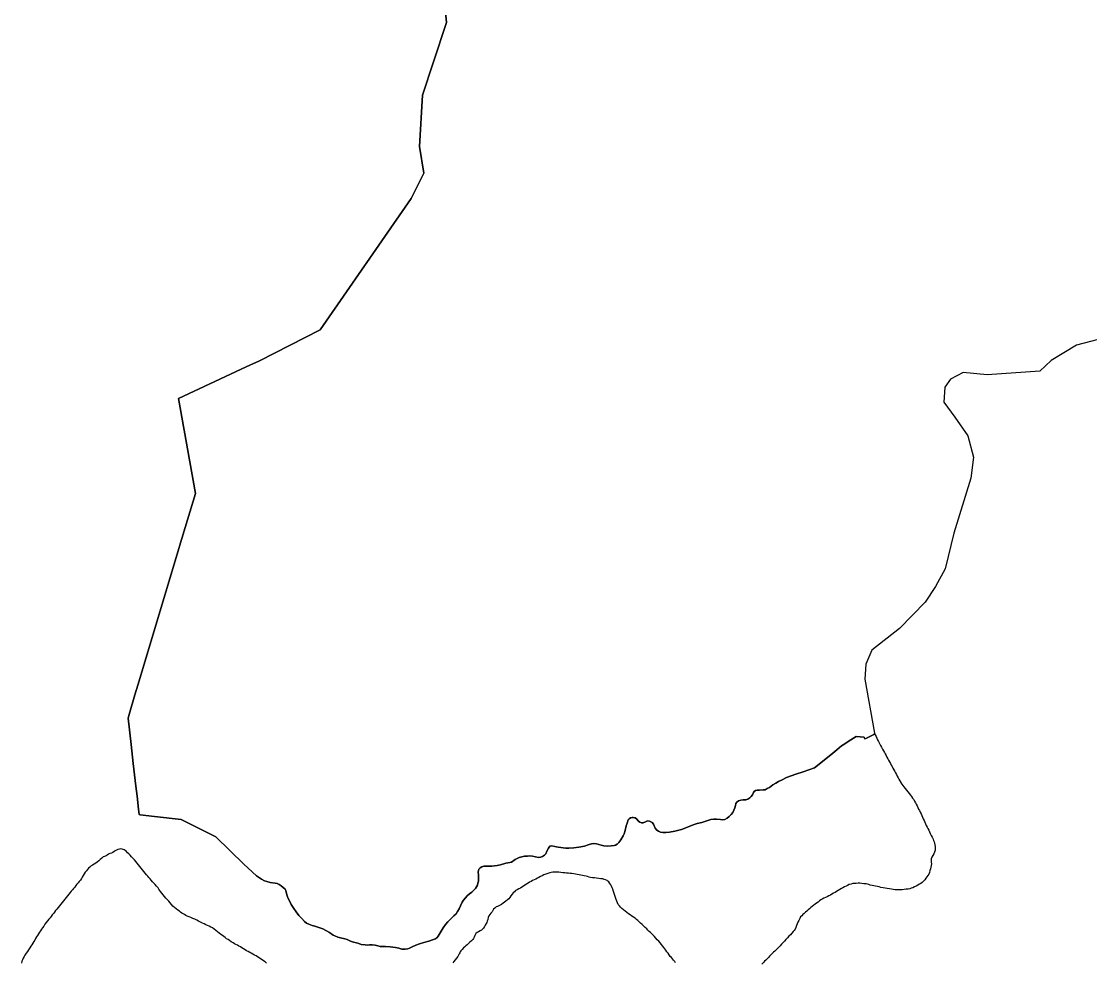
# Model space of a CAD drawing. Header units: inches. Extents: x 130170 to 284068, y 377793 to 804530.
# Drawn here: x 259348 to 264305, y 731987 to 736354 of the extents above; entities that cross this region are included whole.
import ezdxf

# ---------------------------------------------------------------- set-up
doc = ezdxf.new("R2010")
doc.units = ezdxf.units.IN
doc.header["$MEASUREMENT"] = 0
doc.layers.add('muni_il', color=7, linetype='Continuous')

msp = doc.modelspace()

# ---------------------------------------------------------------- linework, layer by layer
at = {"layer": 'muni_il'}
for points in [[(261305, 736495.8), (261318.7, 736349.6), (261257.8, 736165.9), (261207.8, 736012.2), (261194.3, 735774.3), (261214.3, 735650.2), (261155.2, 735532.2), (260732.5, 734922.6), (260451.8, 734779.5), (260407.1, 734758.6), (260390.4, 734750.8), (260075.7, 734603.7), (260154.5, 734163.1), (260080.9, 733919.2), (260079, 733912.8), (259886.8, 733273.8), (259873.8, 733229.6), (259847.1, 733138.6), (259842.1, 733121.3), (259855.9, 732998.5), (259866.4, 732911.4), (259878.6, 732805.3), (259883.7, 732759.8), (259891.2, 732699.2), (259893.8, 732673.8), (259897.8, 732672.5), (259965.3, 732664.9), (260089.1, 732650.8), (260248.9, 732571.3), (260379.5, 732444.2), (260438, 732390.3), (260451, 732380.3), (260460.2, 732373.9), (260474.4, 732367.1), (260485.9, 732362.8), (260501.2, 732359.1), (260525, 732355.5), (260534.1, 732353.4), (260543.6, 732349), (260552.5, 732343.4), (260561.8, 732336.1), (260569.9, 732327.8), (260574.4, 732320.8), (260577.5, 732307.1), (260579.5, 732296.2), (260584.2, 732284.9), (260591.6, 732270.3), (260598.2, 732257.2), (260610.4, 732237.6), (260621, 732223.2), (260634.2, 732206.1), (260647.5, 732191.1), (260660.8, 732177.6), (260669.8, 732170.3), (260680.1, 732164.8), (260696, 732159), (260707.5, 732155.9), (260721.5, 732151.1), (260744.6, 732142.9), (260759.1, 732135.4), (260776.1, 732125.9), (260793.8, 732114.8), (260800.4, 732111.5), (260815.1, 732105.7), (260826.9, 732101.4), (260846.7, 732096.6), (260857.7, 732094.6), (260864.7, 732091.5), (260873.5, 732086.3), (260887.2, 732082.2), (260901.7, 732079.2), (260912.4, 732075.5), (260923.8, 732071.7), (260941.3, 732068.9), (260952.7, 732068.6), (260961.3, 732070), (260974.2, 732069.7), (260988.6, 732067.9), (261000.8, 732064.5), (261010.5, 732062.2), (261021.4, 732061.4), (261035.9, 732061.6), (261057.3, 732060.1), (261069.2, 732058.8), (261082.9, 732056.9), (261098.1, 732053.4), (261111.2, 732050), (261120.2, 732048.6), (261127.3, 732048.7), (261139.2, 732050.4), (261146.7, 732053.4), (261160, 732060.4), (261176.4, 732068.2), (261193.1, 732074.2), (261213.6, 732079.8), (261236.6, 732086.1), (261258.3, 732093.9), (261267.5, 732097.8), (261274.7, 732103), (261280.6, 732109.6), (261294, 732132.3), (261303.3, 732148.2), (261314.5, 732163.9), (261325.5, 732176.6), (261336.7, 732188.4), (261352.8, 732203.6), (261363.3, 732213.9), (261370.3, 732224.2), (261377.3, 732235.8), (261383.9, 732251), (261391.7, 732267.8), (261397.9, 732276.6), (261406.3, 732287.8), (261414.5, 732296.5), (261425.3, 732306.4), (261435.5, 732314.2), (261443.4, 732320.8), (261452.7, 732330.4), (261458.5, 732338.9), (261462.1, 732346.8), (261464.8, 732355.8), (261466.4, 732365.4), (261467.2, 732379.1), (261466.6, 732394.7), (261465.8, 732405.9), (261466.7, 732413.8), (261469.2, 732420.6), (261474.6, 732427.4), (261482.9, 732432.1), (261492.2, 732434.7), (261501.6, 732434.2), (261514.6, 732433.7), (261528.6, 732434.2), (261553.4, 732437), (261568.9, 732440.6), (261593.2, 732447.9), (261612.6, 732450.9), (261619.7, 732453.6), (261637.2, 732465.2), (261646.9, 732470.3), (261656.2, 732473.9), (261668.4, 732477.7), (261679.9, 732480.3), (261694.5, 732481.6), (261705.9, 732481.7), (261718.2, 732480.8), (261732.2, 732477.6), (261745.8, 732474.9), (261755.2, 732476.3), (261763.9, 732479.2), (261772.9, 732485.9), (261778.9, 732492.3), (261784.3, 732504.4), (261791.4, 732518.7), (261798.4, 732527.9), (261807.4, 732528.2), (261821.7, 732526.2), (261836.4, 732523.3), (261872.4, 732518.6), (261885.9, 732518.2), (261909.5, 732519.6), (261932.1, 732522.1), (261957.9, 732527.8), (261974.9, 732533.2), (261990.9, 732538.8), (262000.8, 732539.8), (262013.6, 732538.3), (262035.6, 732531.4), (262048.5, 732529.3), (262066.4, 732527.8), (262081.8, 732528.1), (262096.6, 732529.8), (262101.9, 732531.1), (262110, 732536.8), (262118.1, 732544.4), (262127.2, 732556.2), (262137.4, 732574.9), (262142, 732584.9), (262147.2, 732599.3), (262151.8, 732620.8), (262155.9, 732634.2), (262161.5, 732648.7), (262165.9, 732654.6), (262172.4, 732658.7), (262179.5, 732660.5), (262185, 732660.6), (262193.3, 732659.4), (262200.2, 732654.3), (262209.7, 732642.9), (262216, 732638.1), (262222.8, 732635.2), (262230.9, 732634.8), (262241, 732639.7), (262251.3, 732644.3), (262259.9, 732642.6), (262271.9, 732637.6), (262278.2, 732629.7), (262287.1, 732611.1), (262294.2, 732602.2), (262301.3, 732597.4), (262310.5, 732592.3), (262322.6, 732590.6), (262335.2, 732590.8), (262352.6, 732592.9), (262376.9, 732596.6), (262390.3, 732599.4), (262408.5, 732604.5), (262436.1, 732614.7), (262463.2, 732626.8), (262481.6, 732632.7), (262502.3, 732636.6), (262520.8, 732643.7), (262543.8, 732650.6), (262558.5, 732653.2), (262571.2, 732652.9), (262588.7, 732650.6), (262596.7, 732649.6), (262609.6, 732650.8), (262619.9, 732656.4), (262630.2, 732664.8), (262638.4, 732673.8), (262646, 732683.9), (262651.8, 732694.2), (262656.2, 732705.8), (262658.2, 732716.6), (262660.6, 732724.8), (262665.2, 732731.6), (262672.7, 732736.9), (262683.6, 732740.9), (262694.2, 732742.4), (262707.5, 732742.2), (262716.1, 732745.6), (262724.6, 732751.2), (262732.1, 732757.8), (262737, 732765.6), (262741.9, 732775.9), (262745.9, 732780.7), (262751.9, 732784.8), (262759.9, 732786.4), (262769.5, 732786.9), (262787.7, 732787.9), (262796.2, 732789), (262806.3, 732794.2), (262815.8, 732800.1), (262832.4, 732811.6), (262845.8, 732819.8), (262858.8, 732826.8), (262875.7, 732835.4), (262896, 732845.1), (262917.5, 732854), (262938.6, 732861.9), (262972.2, 732871.8), (263025.9, 732890.1), (263100.2, 732951.2), (263128.6, 732974.5), (263150.6, 732992.1), (263165.5, 733001.8), (263181.4, 733012.5), (263218.3, 733036.1), (263254.9, 733033.5), (263256.2, 733030.7), (263258.8, 733025.1), (263263, 733027.1), (263297.5, 733043.1), (263304.1, 733046.2), (263303.1, 733051.9), (263305.5, 733047), (263305.5, 733046.9), (263306.1, 733045.7), (263306.8, 733044.1), (263310.6, 733036.4), (263314.3, 733028.7), (263318, 733021), (263322.6, 733012.2), (263327.2, 733003.4), (263331.8, 732994.6), (263336.4, 732985.8), (263341, 732977), (263345, 732969.7), (263349, 732962.3), (263353, 732955), (263357, 732947.7), (263361, 732940.3), (263365, 732933), (263369, 732925.7), (263373, 732918.3), (263377, 732911), (263381, 732903.7), (263385, 732896.3), (263389, 732889), (263393, 732881.7), (263397, 732874.3), (263401, 732867), (263405, 732859.7), (263409, 732852.3), (263413, 732845), (263416.9, 732837.7), (263420.9, 732830.4), (263424.8, 732823.2), (263426, 732821), (263430.7, 732815), (263435.3, 732809), (263440, 732803), (263446.2, 732795.2), (263452.4, 732787.4), (263458.6, 732779.6), (263464.8, 732771.8), (263471, 732764), (263475.7, 732757), (263480.3, 732750), (263485, 732743), (263489, 732736), (263493, 732729), (263497, 732722), (263500.7, 732714.5), (263504.3, 732707), (263508, 732699.5), (263511.7, 732692), (263515.3, 732684.5), (263519, 732677), (263522.5, 732669.3), (263526, 732661.7), (263529.5, 732654), (263533, 732646.3), (263536.5, 732638.7), (263540, 732631), (263543.7, 732623.5), (263547.3, 732616), (263551, 732608.5), (263554.7, 732601), (263558.3, 732593.5), (263562, 732586), (263566.3, 732577.3), (263570.7, 732568.7), (263575, 732560), (263577.3, 732553.7), (263579.7, 732547.3), (263582, 732541), (263583.5, 732533.5), (263585, 732526), (263584.5, 732517), (263584, 732508), (263581, 732500), (263578, 732492), (263574, 732484.3), (263570, 732476.7), (263566, 732469), (263566.3, 732461.3), (263566.7, 732453.7), (263567, 732446), (263565.7, 732438), (263564.3, 732430), (263563, 732422), (263560.7, 732413.7), (263558.3, 732405.3), (263556, 732397), (263551.3, 732390.7), (263546.7, 732384.3), (263542, 732378), (263536, 732371.7), (263530, 732365.3), (263524, 732359), (263517.7, 732354.7), (263511.3, 732350.3), (263505, 732346), (263497, 732342), (263489, 732338), (263481, 732334), (263474, 732332), (263467, 732330), (263460, 732328), (263450.7, 732327), (263441.3, 732326), (263432, 732325), (263424, 732324.7), (263416, 732324.3), (263408, 732324), (263399.3, 732325), (263390.7, 732326), (263382, 732327), (263372.2, 732328.8), (263362.4, 732330.6), (263352.6, 732332.4), (263342.8, 732334.2), (263333, 732336), (263324.8, 732337.8), (263316.7, 732339.7), (263308.5, 732341.5), (263300.3, 732343.3), (263292.2, 732345.2), (263284, 732347), (263277.3, 732348.7), (263270.7, 732350.3), (263264, 732352), (263254.3, 732353), (263244.7, 732354), (263235, 732355), (263227, 732354.8), (263219, 732354.5), (263211, 732354.3), (263203, 732354), (263194.5, 732351.5), (263186, 732349), (263178.8, 732345.4), (263171.6, 732341.8), (263164.4, 732338.2), (263157.2, 732334.6), (263150, 732331), (263142, 732326), (263134.8, 732321.7), (263127.7, 732317.3), (263120.5, 732313), (263113.3, 732308.7), (263106.2, 732304.3), (263099, 732300), (263091.4, 732296.4), (263083.8, 732292.8), (263076.2, 732289.2), (263068.6, 732285.6), (263061, 732282), (263055, 732278), (263048.3, 732273), (263041.7, 732268), (263035, 732263), (263028.3, 732258), (263021.7, 732253), (263015, 732248), (263008.7, 732242.5), (263002.3, 732237), (262996, 732231.5), (262989.7, 732226), (262983.3, 732220.5), (262977, 732215), (262971.7, 732209.7), (262966.3, 732204.3), (262961, 732199), (262956.7, 732191), (262952.3, 732183), (262948, 732175), (262944.8, 732166.8), (262941.5, 732158.5), (262938.3, 732150.3), (262935, 732142), (262931, 732136.5), (262927, 732131), (262920.2, 732123.7), (262913.4, 732116.4), (262906.6, 732109.1), (262899.8, 732101.8), (262893, 732094.5), (262886.2, 732087.2), (262879.4, 732079.9), (262872.6, 732072.6), (262865.8, 732065.3), (262859, 732058), (262853, 732052.2), (262847, 732046.3), (262841, 732040.5), (262835, 732034.7), (262829, 732028.8), (262823, 732023), (262817.2, 732017), (262811.3, 732011), (262805.5, 732005), (262799.7, 731999), (262793.8, 731993), (262788, 731987), (262781.7, 731979.7)], [(264406.2, 734895.1), (264240.5, 734852.4), (264122.1, 734780.7), (264070.7, 734730.4), (263825.8, 734713.9), (263714.8, 734724.6), (263656.1, 734694.6), (263629.7, 734657.2), (263624.2, 734586.7), (263675.8, 734518.4), (263736.1, 734430.8), (263763.2, 734331.6), (263750.4, 734235.3), (263670.7, 733978.9), (263631.5, 733814.1), (263587, 733732.2), (263537.6, 733659.6), (263419.2, 733536.8), (263290.5, 733436.7), (263263.4, 733371.9), (263257.9, 733301.4), (263303.1, 733051.9), (263304.1, 733046.2), (263297.5, 733043.1), (263263, 733027.1), (263258.8, 733025.1), (263256.2, 733030.7), (263254.9, 733033.5), (263218.3, 733036.1), (263181.4, 733012.5), (263165.5, 733001.8), (263150.6, 732992.1), (263128.6, 732974.5), (263100.2, 732951.2), (263025.9, 732890.1), (262972.2, 732871.8), (262938.6, 732861.9), (262917.5, 732854), (262896, 732845.1), (262875.7, 732835.4), (262858.8, 732826.8), (262845.8, 732819.8), (262832.4, 732811.6), (262815.8, 732800.1), (262806.3, 732794.2), (262796.2, 732789), (262787.7, 732787.9), (262769.5, 732786.9), (262759.9, 732786.4), (262751.9, 732784.8), (262745.9, 732780.7), (262741.9, 732775.9), (262737, 732765.6), (262732.1, 732757.8), (262724.6, 732751.2), (262716.1, 732745.6), (262707.5, 732742.2), (262694.2, 732742.4), (262683.6, 732740.9), (262672.7, 732736.9), (262665.2, 732731.6), (262660.6, 732724.8), (262658.2, 732716.6), (262656.2, 732705.8), (262651.8, 732694.2), (262646, 732683.9), (262638.4, 732673.8), (262630.2, 732664.8), (262619.9, 732656.4), (262609.6, 732650.8), (262596.7, 732649.6), (262588.7, 732650.6), (262571.2, 732652.9), (262558.5, 732653.2), (262543.8, 732650.6), (262520.8, 732643.7), (262502.3, 732636.6), (262481.6, 732632.7), (262463.2, 732626.8), (262436.1, 732614.7), (262408.5, 732604.5), (262390.3, 732599.4), (262376.9, 732596.6), (262352.6, 732592.9), (262335.2, 732590.8), (262322.6, 732590.6), (262310.5, 732592.3), (262301.3, 732597.4), (262294.2, 732602.2), (262287.1, 732611.1), (262278.2, 732629.7), (262271.9, 732637.6), (262259.9, 732642.6), (262251.3, 732644.3), (262241, 732639.7), (262230.9, 732634.8), (262222.8, 732635.2), (262216, 732638.1), (262209.7, 732642.9), (262200.2, 732654.3), (262193.3, 732659.4), (262185, 732660.6), (262179.5, 732660.5), (262172.4, 732658.7), (262165.9, 732654.6), (262161.5, 732648.7), (262155.9, 732634.2), (262151.8, 732620.8), (262147.2, 732599.3), (262142, 732584.9), (262137.4, 732574.9), (262127.2, 732556.2), (262118.1, 732544.4), (262110, 732536.8), (262101.9, 732531.1), (262096.6, 732529.8), (262081.8, 732528.1), (262066.4, 732527.8), (262048.5, 732529.3), (262035.6, 732531.4), (262013.6, 732538.3), (262000.8, 732539.8), (261990.9, 732538.8), (261974.9, 732533.2), (261957.9, 732527.8), (261932.1, 732522.1), (261909.5, 732519.6), (261885.9, 732518.2), (261872.4, 732518.6), (261836.4, 732523.3), (261821.7, 732526.2), (261807.4, 732528.2), (261798.4, 732527.9), (261791.4, 732518.7), (261784.3, 732504.4), (261778.9, 732492.3), (261772.9, 732485.9), (261763.9, 732479.2), (261755.2, 732476.3), (261745.8, 732474.9), (261732.2, 732477.6), (261718.2, 732480.8), (261705.9, 732481.7), (261694.5, 732481.6), (261679.9, 732480.3), (261668.4, 732477.7), (261656.2, 732473.9), (261646.9, 732470.3), (261637.2, 732465.2), (261619.7, 732453.6), (261612.6, 732450.9), (261593.2, 732447.9), (261568.9, 732440.6), (261553.4, 732437), (261528.6, 732434.2), (261514.6, 732433.7), (261501.6, 732434.2), (261492.2, 732434.7), (261482.9, 732432.1), (261474.6, 732427.4), (261469.2, 732420.6), (261466.7, 732413.8), (261465.8, 732405.9), (261466.6, 732394.7), (261467.2, 732379.1), (261466.4, 732365.4), (261464.8, 732355.8), (261462.1, 732346.8), (261458.5, 732338.9), (261452.7, 732330.4), (261443.4, 732320.8), (261435.5, 732314.2), (261425.3, 732306.4), (261414.5, 732296.5), (261406.3, 732287.8), (261397.9, 732276.6), (261391.7, 732267.8), (261383.9, 732251), (261377.3, 732235.8), (261370.3, 732224.2), (261363.3, 732213.9), (261352.8, 732203.6), (261336.7, 732188.4), (261325.5, 732176.6), (261314.5, 732163.9), (261303.3, 732148.2), (261294, 732132.3), (261280.6, 732109.6), (261274.7, 732103), (261267.5, 732097.8), (261258.3, 732093.9), (261236.6, 732086.1), (261213.6, 732079.8), (261193.1, 732074.2), (261176.4, 732068.2), (261160, 732060.4), (261146.7, 732053.4), (261139.2, 732050.4), (261127.3, 732048.7), (261120.2, 732048.6), (261111.2, 732050), (261098.1, 732053.4), (261082.9, 732056.9), (261069.2, 732058.8), (261057.3, 732060.1), (261035.9, 732061.6), (261021.4, 732061.4), (261010.5, 732062.2), (261000.8, 732064.5), (260988.6, 732067.9), (260974.2, 732069.7), (260961.3, 732070), (260952.7, 732068.6), (260941.3, 732068.9), (260923.8, 732071.7), (260912.4, 732075.5), (260901.7, 732079.2), (260887.2, 732082.2), (260873.5, 732086.3), (260864.7, 732091.5), (260857.7, 732094.6), (260846.7, 732096.6), (260826.9, 732101.4), (260815.1, 732105.7), (260800.4, 732111.5), (260793.8, 732114.8), (260776.1, 732125.9), (260759.1, 732135.4), (260744.6, 732142.9), (260721.5, 732151.1), (260707.5, 732155.9), (260696, 732159), (260680.1, 732164.8), (260669.8, 732170.3), (260660.8, 732177.6), (260647.5, 732191.1), (260634.2, 732206.1), (260621, 732223.2), (260610.4, 732237.6), (260598.2, 732257.2), (260591.6, 732270.3), (260584.2, 732284.9), (260579.5, 732296.2), (260577.5, 732307.1), (260574.4, 732320.8), (260569.9, 732327.8), (260561.8, 732336.1), (260552.5, 732343.4), (260543.6, 732349), (260534.1, 732353.4), (260525, 732355.5), (260501.2, 732359.1), (260485.9, 732362.8), (260474.4, 732367.1), (260460.2, 732373.9), (260451, 732380.3), (260438, 732390.3), (260379.5, 732444.2), (260248.9, 732571.3), (260089.1, 732650.8), (259965.3, 732664.9), (259897.8, 732672.5), (259893.8, 732673.8), (259891.2, 732699.2), (259883.7, 732759.8), (259878.6, 732805.3), (259866.4, 732911.4), (259855.9, 732998.5), (259842.1, 733121.3), (259847.1, 733138.6), (259873.8, 733229.6), (259886.8, 733273.8), (260079, 733912.8), (260080.9, 733919.2), (260154.5, 734163.1), (260075.7, 734603.7), (260390.4, 734750.8), (260407.1, 734758.6), (260451.8, 734779.5), (260732.5, 734922.6), (261155.2, 735532.2), (261214.3, 735650.2), (261194.3, 735774.3), (261207.8, 736012.2), (261257.8, 736165.9), (261318.7, 736349.6), (261305, 736495.8)], [(260484, 731985), (260477.2, 731989.8), (260470.3, 731994.7), (260463.5, 731999.5), (260456.7, 732004.3), (260449.8, 732009.2), (260443, 732014), (260435.7, 732018), (260428.3, 732022), (260421, 732026), (260413.7, 732030), (260406.3, 732034), (260399, 732038), (260391.8, 732042.3), (260384.7, 732046.7), (260377.5, 732051), (260370.3, 732055.3), (260363.2, 732059.7), (260356, 732064), (260349.3, 732067.5), (260342.5, 732071), (260335.8, 732074.5), (260329, 732078), (260321, 732083.5), (260313, 732089), (260306, 732093.5), (260299, 732098), (260292.5, 732103), (260286, 732108), (260279.5, 732113), (260273, 732118), (260265, 732124), (260257, 732130), (260249, 732136), (260241, 732142), (260233, 732148), (260225.5, 732151.7), (260218, 732155.3), (260210.5, 732159), (260203, 732162.7), (260195.5, 732166.3), (260188, 732170), (260181.7, 732173.3), (260175.3, 732176.7), (260169, 732180), (260160.3, 732184), (260151.7, 732188), (260143, 732192), (260134, 732195.7), (260125, 732199.3), (260116, 732203), (260110, 732206.3), (260104, 732209.7), (260098, 732213), (260092, 732217), (260086, 732221), (260080, 732225), (260072.3, 732230.7), (260064.7, 732236.3), (260057, 732242), (260050.4, 732249.4), (260043.8, 732256.8), (260037.2, 732264.2), (260030.6, 732271.6), (260024, 732279), (260017.6, 732286.6), (260011.2, 732294.2), (260004.8, 732301.8), (259998.4, 732309.4), (259992, 732317), (259988.3, 732322.7), (259984.7, 732328.3), (259981, 732334), (259974.3, 732341.3), (259967.7, 732348.7), (259961, 732356), (259955.5, 732362.3), (259950, 732368.7), (259944.5, 732375), (259939, 732381.3), (259933.5, 732387.7), (259928, 732394), (259921.8, 732401.8), (259915.6, 732409.6), (259909.4, 732417.4), (259903.2, 732425.2), (259897, 732433), (259890.6, 732440.6), (259884.2, 732448.2), (259877.8, 732455.8), (259871.4, 732463.4), (259865, 732471), (259858.7, 732478), (259852.3, 732485), (259846, 732492), (259840.3, 732497), (259834.7, 732502), (259829, 732507), (259824.5, 732509.5), (259820, 732512), (259814.5, 732513.5), (259809, 732515), (259802, 732513.5), (259795, 732512), (259789, 732509), (259783, 732506), (259777, 732502), (259771, 732498), (259764.7, 732495.3), (259758.3, 732492.7), (259752, 732490), (259746, 732486), (259740, 732482), (259733.5, 732479.5), (259727, 732477), (259720, 732471), (259713, 732465), (259706, 732459), (259699, 732453), (259692, 732448), (259685, 732443), (259678, 732439.5), (259671, 732436), (259665, 732430.5), (259659, 732425), (259654, 732418.7), (259649, 732412.3), (259644, 732406), (259639.3, 732398.7), (259634.7, 732391.3), (259630, 732384), (259625.5, 732376.5), (259621, 732369), (259615.8, 732362.8), (259610.5, 732356.5), (259605.3, 732350.3), (259600, 732344), (259594.7, 732337.5), (259589.3, 732331), (259584, 732324.5), (259578.7, 732318), (259573.3, 732311.5), (259568, 732305), (259561.8, 732297.2), (259555.6, 732289.4), (259549.4, 732281.6), (259543.2, 732273.8), (259537, 732266), (259530.8, 732258.4), (259524.6, 732250.8), (259518.4, 732243.2), (259512.2, 732235.6), (259506, 732228), (259500.8, 732221.3), (259495.7, 732214.7), (259490.5, 732208), (259485.3, 732201.3), (259480.2, 732194.7), (259475, 732188), (259469, 732180.2), (259463, 732172.4), (259457, 732164.6), (259451, 732156.8), (259445, 732149), (259440.5, 732141.8), (259436, 732134.7), (259431.5, 732127.5), (259427, 732120.3), (259422.5, 732113.2), (259418, 732106), (259413.7, 732098.8), (259409.3, 732091.7), (259405, 732084.5), (259400.7, 732077.3), (259396.3, 732070.2), (259392, 732063), (259386.4, 732054.8), (259380.8, 732046.6), (259375.2, 732038.4), (259369.6, 732030.2), (259364, 732022), (259360.3, 732014.8), (259356.5, 732007.5), (259352.8, 732000.3), (259349, 731993), (259347.5, 731984.5)], [(262381.3, 731985.5), (262377, 731992), (262371.8, 731998), (262366.5, 732004), (262361.3, 732010), (262356, 732016), (262351, 732023.5), (262346, 732031), (262341, 732037.7), (262336, 732044.3), (262331, 732051), (262326, 732057.7), (262321, 732064.3), (262316, 732071), (262309.4, 732078.4), (262302.8, 732085.8), (262296.2, 732093.2), (262289.6, 732100.6), (262283, 732108), (262277, 732114), (262271, 732120), (262265, 732126), (262259, 732132), (262253, 732138), (262247, 732144), (262239.8, 732150.6), (262232.6, 732157.2), (262225.4, 732163.8), (262218.2, 732170.4), (262211, 732177), (262205.3, 732182.3), (262199.7, 732187.7), (262194, 732193), (262186.3, 732198), (262178.7, 732203), (262171, 732208), (262163, 732214), (262155, 732220), (262147, 732226), (262139, 732232), (262131, 732238), (262125.7, 732244), (262120.3, 732250), (262115, 732256), (262112, 732264), (262109, 732272), (262106, 732280), (262102.8, 732289.4), (262099.6, 732298.8), (262096.4, 732308.2), (262093.2, 732317.6), (262090, 732327), (262087, 732334), (262084, 732341), (262081, 732348), (262076.5, 732354.5), (262072, 732361), (262067.5, 732364.5), (262063, 732368), (262056.7, 732370.3), (262050.3, 732372.7), (262044, 732375), (262034.3, 732376.3), (262024.7, 732377.7), (262015, 732379), (262005.7, 732380), (261996.3, 732381), (261987, 732382), (261980, 732384), (261973, 732386), (261966, 732388), (261957.8, 732389.7), (261949.7, 732391.3), (261941.5, 732393), (261933.3, 732394.7), (261925.2, 732396.3), (261917, 732398), (261908.7, 732398.8), (261900.3, 732399.7), (261892, 732400.5), (261883.7, 732401.3), (261875.3, 732402.2), (261867, 732403), (261858, 732404), (261849, 732405), (261840, 732406), (261832.7, 732406.3), (261825.3, 732406.7), (261818, 732407), (261811.3, 732406), (261804.7, 732405), (261798, 732404), (261788.7, 732400.7), (261779.3, 732397.3), (261770, 732394), (261762.5, 732390.2), (261755, 732386.3), (261747.5, 732382.5), (261740, 732378.7), (261732.5, 732374.8), (261725, 732371), (261718, 732367.3), (261711, 732363.5), (261704, 732359.8), (261697, 732356), (261689.5, 732351.5), (261682, 732347), (261675.3, 732342.3), (261668.7, 732337.7), (261662, 732333), (261654.3, 732329), (261646.7, 732325), (261639, 732321), (261633.7, 732315.7), (261628.3, 732310.3), (261623, 732305), (261617.5, 732297), (261612, 732289), (261608, 732283), (261601.2, 732277.8), (261594.4, 732272.6), (261587.6, 732267.4), (261580.8, 732262.2), (261574, 732257), (261567, 732254), (261561, 732251), (261555, 732248), (261549, 732245), (261543, 732240), (261537, 732235), (261533.5, 732229), (261530, 732223), (261525, 732216.7), (261520, 732210.3), (261515, 732204), (261512.7, 732195.7), (261510.3, 732187.3), (261508, 732179), (261505.5, 732173.5), (261503, 732168), (261498.7, 732161), (261494.3, 732154), (261490, 732147), (261485.5, 732142.5), (261481, 732138), (261474.3, 732134), (261467.5, 732130), (261460.8, 732126), (261454, 732122), (261450.5, 732113.5), (261447, 732105), (261444, 732099.5), (261441, 732094), (261434.3, 732087.8), (261427.5, 732081.5), (261420.8, 732075.3), (261414, 732069), (261408.7, 732064.3), (261403.3, 732059.7), (261398, 732055), (261391.5, 732048.5), (261385, 732042), (261382.5, 732037.5), (261380, 732033), (261377, 732027), (261374, 732021), (261371, 732015), (261365, 732007.3), (261359, 731999.7), (261353, 731992), (261348, 731985.3)]]:
    msp.add_lwpolyline(points, dxfattribs=at)

doc.saveas('drawing.dxf')
